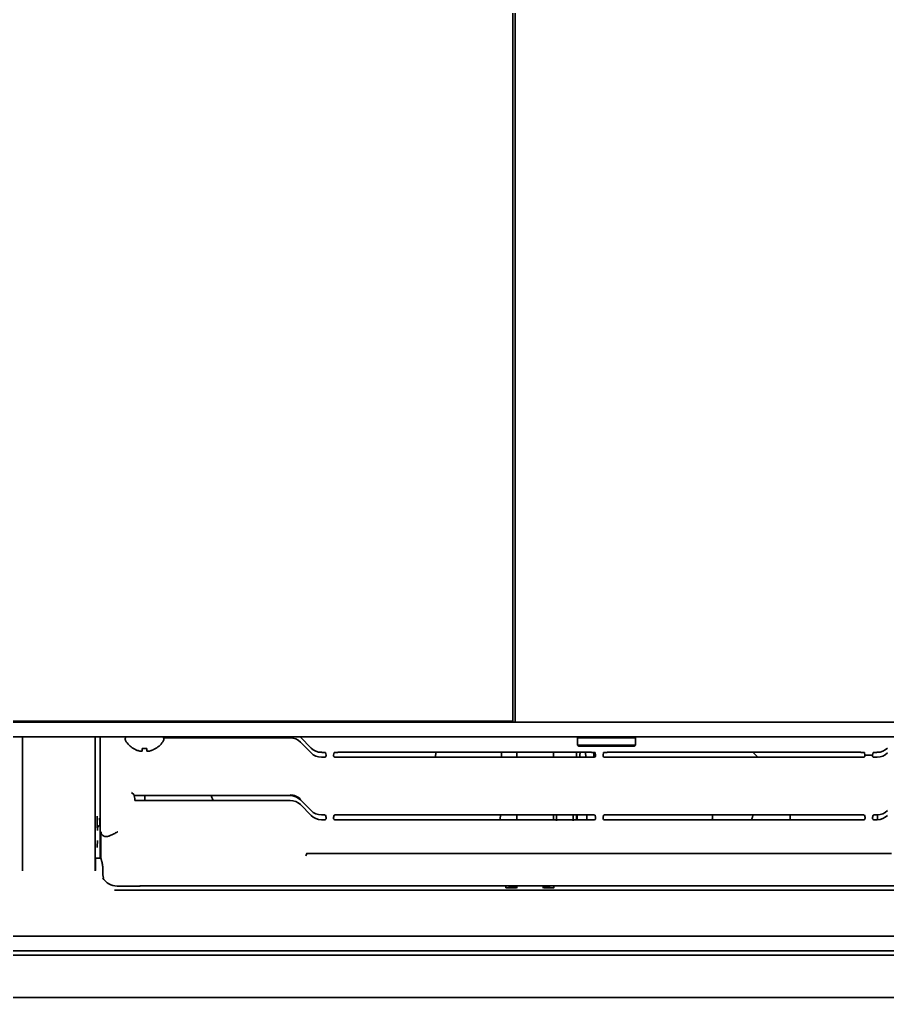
# Model space of a CAD drawing. Header units: inches. Extents: x 90 to 4162, y -443 to 3471.
# Drawn here: x 2699.9 to 2880.3, y 1242.3 to 1445.5 of the extents above; entities that cross this region are included whole.
import ezdxf

# ---------------------------------------------------------------- set-up
doc = ezdxf.new("R2010")
doc.units = ezdxf.units.IN
doc.layers.add('1', color=7, linetype='Continuous', true_color=0xffffff)
doc.layers.add('4', color=7, linetype='Continuous', true_color=0xffffff)

msp = doc.modelspace()

# ---------------------------------------------------------------- linework, layer by layer
at = {"layer": '1', "color": 7, "linetype": 'Continuous', "lineweight": 35}
for p, q in [((2802.39, 1299.71), (2802.39, 2262.71)), ((2802.89, 1299.46), (2802.89, 2262.96)), ((2448.94, 1299.46), (2802.84, 1299.46)), ((2449.39, 1299.71), (2802.39, 1299.71)), ((2741.49, 1299.46), (2741.49, 1299.71)), ((2801.49, 1299.71), (2801.49, 1299.46)), ((2801.89, 1299.46), (2801.89, 1299.71)), ((2802.84, 1299.46), (2803.55, 1299.46)), ((2803.55, 1299.46), (2817.31, 1299.46)), ((2817.31, 1299.46), (2803.55, 1299.46)), ((2817.31, 1299.46), (2818.72, 1299.46)), ((2818.72, 1299.46), (2817.31, 1299.46)), ((2818.72, 1299.46), (2997.89, 1299.46)), ((2997.89, 1299.46), (2818.72, 1299.46)), ((2448.94, 1296.46), (2802.84, 1296.46)), ((2716.7, 1296.46), (2716.7, 1271.21)), ((2721.89, 1296.06), (2721.89, 1295.86)), ((2756.15, 1296.21), (2729.86, 1296.21)), ((2729.89, 1295.86), (2729.89, 1296.06)), ((2739.36, 1296.46), (2739.36, 1296.21)), ((2758.27, 1296.33), (2760.51, 1294.09)), ((2760.51, 1293.09), (2758.27, 1295.33)), ((2803.55, 1296.46), (2802.84, 1296.46)), ((2803.55, 1296.46), (2817.31, 1296.46)), ((2816.14, 1296.46), (2815.89, 1296.21)), ((2815.89, 1296.21), (2827.89, 1296.21)), ((2815.89, 1296.21), (2815.89, 1294.71)), ((2818.72, 1296.46), (2817.31, 1296.46)), ((2818.72, 1296.46), (2997.89, 1296.46)), ((2827.89, 1296.21), (2827.64, 1296.46)), ((2827.89, 1294.71), (2827.89, 1296.21)), ((2723.59, 1293.98), (2723.59, 1294.01)), ((2728.19, 1294.01), (2728.19, 1293.98)), ((2762.63, 1293.21), (2762.75, 1293.21)), ((2763.6, 1292.64), (2763.5, 1293.14)), ((2765.29, 1293.14), (2765.18, 1292.64)), ((2766.04, 1293.21), (2818.75, 1293.21)), ((2786.37, 1292.21), (2786.39, 1293.21)), ((2800.05, 1293.21), (2800.04, 1292.21)), ((2803.24, 1293.21), (2803.24, 1292.21)), ((2815.89, 1294.71), (2816.14, 1294.46)), ((2827.89, 1294.71), (2815.89, 1294.71)), ((2827.64, 1294.46), (2816.14, 1294.46)), ((2817.57, 1292.21), (2817.55, 1293.21)), ((2819.6, 1292.64), (2819.5, 1293.14)), ((2821.29, 1293.14), (2821.18, 1292.64)), ((2822.04, 1293.21), (2874.75, 1293.21)), ((2827.64, 1294.46), (2827.89, 1294.71)), ((2875.6, 1292.62), (2875.5, 1293.14)), ((2877.29, 1293.14), (2877.18, 1292.62)), ((2878.04, 1293.21), (2878.15, 1293.21)), ((2763.35, 1292.21), (2762.63, 1292.21)), ((2819.35, 1292.21), (2765.43, 1292.21)), ((2875.35, 1292.21), (2821.43, 1292.21)), ((2875.6, 1292.46), (2875.6, 1292.62)), ((2875.6, 1292.62), (2877.18, 1292.62)), ((2877.18, 1292.46), (2877.18, 1292.62)), ((2878.15, 1292.21), (2877.43, 1292.21)), ((2723.2, 1284.84), (2723.7, 1284.34)), ((2723.7, 1284.34), (2723.73, 1284.19)), ((2723.73, 1284.19), (2723.84, 1283.64)), ((2723.84, 1283.39), (2723.84, 1283.22)), ((2724.14, 1284.21), (2756.15, 1284.21)), ((2756.15, 1283.21), (2724.34, 1283.21)), ((2725.94, 1283.21), (2725.92, 1284.21)), ((2758.27, 1283.33), (2760.51, 1281.09)), ((2760.51, 1280.09), (2758.27, 1282.33)), ((2762.63, 1280.21), (2762.75, 1280.21)), ((2763.36, 1279.21), (2762.63, 1279.21)), ((2763.61, 1279.64), (2763.5, 1280.14)), ((2765.28, 1280.14), (2765.18, 1279.64)), ((2819.36, 1279.21), (2765.42, 1279.21)), ((2766.03, 1280.21), (2818.75, 1280.21)), ((2799.83, 1280.21), (2799.81, 1279.31)), ((2803.24, 1280.21), (2803.24, 1279.21)), ((2815.78, 1280.21), (2815.8, 1279.21)), ((2817.8, 1279.21), (2817.78, 1280.21)), ((2819.61, 1279.64), (2819.5, 1280.14)), ((2821.28, 1280.14), (2821.18, 1279.64)), ((2875.36, 1279.21), (2821.42, 1279.21)), ((2822.03, 1280.21), (2874.75, 1280.21)), ((2875.61, 1279.64), (2875.5, 1280.14)), ((2877.28, 1280.14), (2877.18, 1279.64)), ((2878.15, 1279.21), (2877.42, 1279.21)), ((2878.03, 1280.21), (2878.15, 1280.21)), ((2716.84, 1271.18), (2716.84, 1276.7)), ((2717.88, 1275.7), (2717.88, 1275.7)), ((2717.89, 1275.7), (2717.88, 1275.7)), ((2716.84, 1271.21), (2715.71, 1271.21)), ((2759.59, 1272.18), (2759.39, 1271.71)), ((2759.64, 1272.21), (2881.14, 1272.21)), ((2717.35, 1267.21), (2717.37, 1267.21)), ((2720.2, 1265.42), (2724.89, 1265.42)), ((2726.89, 1265.45), (2913.89, 1265.45)), ((2940.39, 1251.96), (2311.39, 1251.96)), ((2319.69, 1251.06), (2932.39, 1251.06)), ((2934.39, 1242.26), (2317.69, 1242.26))]:
    msp.add_line(p, q, dxfattribs=at)
for centre, radius, start, end in [((2722.29, 1296.06), 0.4, 90, 180), ((2722.29, 1295.86), 0.4, 180, 210.3012), ((2726.09, 1298.08), 4.8, 210.3012, 238.6273), ((2725.69, 1298.08), 4.8, 301.3727, 329.6988), ((2729.49, 1296.06), 0.4, 0, 90), ((2729.49, 1295.86), 0.4, 329.6988, 0), ((2756.15, 1293.21), 3, 45, 90), ((2756.15, 1294.21), 3, 45, 48.5909), ((2762.63, 1296.21), 3, 225, 270), ((2762.63, 1295.21), 3, 225, 270), ((3634.14, 1305.21), 815, 180.84472, 180.91395), ((2878.15, 1296.21), 3, 270, 315), ((2878.15, 1295.21), 3, 270, 315), ((2756.15, 1281.21), 3.14, 45, 90), ((2756.15, 1281.21), 3, 45, 90), ((2756.15, 1280.21), 3, 45, 90), ((2762.63, 1283.21), 3, 225, 270), ((2878.15, 1283.21), 3, 270, 315), ((2762.63, 1282.21), 3, 225, 270), ((2878.15, 1282.21), 3, 270, 315), ((2724.89, 1265.92), 0.5, 270, 281.8593)]:
    msp.add_arc(centre, radius, start, end, dxfattribs=at)
for centre, major_axis, ratio, start_param, end_param in [((2762.75, 1293.14), (-0.75, 0), 0.087489, 3.159101, 4.712444), ((2766.04, 1293.14), (0.75, 0), 0.087489, 1.570741, 3.124084), ((2818.75, 1293.14), (-0.75, 0), 0.087489, 3.159101, 4.712444), ((2822.04, 1293.14), (0.75, 0), 0.087489, 1.570741, 3.124084), ((2874.75, 1293.14), (-0.75, 0), 0.087489, 3.159101, 4.712444), ((2878.04, 1293.14), (0.75, 0), 0.087489, 1.570741, 3.124084), ((2763.35, 1292.46), (-0.112, 0.224), 0.999238, 2.677872, 3.965953), ((2763.6, 1292.39), (0, 0.25), 0.017455, 4.996747, 6.195908), ((2765.18, 1292.39), (0, 0.25), 0.017455, 0.087277, 1.286438), ((2765.43, 1292.46), (0.112, 0.224), 0.999238, 2.317233, 3.605313), ((2819.35, 1292.46), (-0.112, 0.224), 0.999238, 2.677872, 3.965953), ((2819.6, 1292.39), (0, 0.25), 0.017455, 4.996747, 6.195908), ((2821.18, 1292.39), (0, 0.25), 0.017455, 0.087277, 1.286438), ((2821.43, 1292.46), (0.112, 0.224), 0.999238, 2.317233, 3.605313), ((2875.35, 1292.46), (0.112, -0.224), 0.999238, 5.819465, 7.390276), ((2877.43, 1292.46), (-0.112, -0.224), 0.999238, 5.176095, 6.746906), ((2723.2, 1284.34), (-0.5, 0), 0.087489, 3.159046, 3.228859), ((2724.14, 1284.16), (0.5, 0), 0.087489, 1.570796, 2.522096), ((2723.84, 1283.39), (0, 0.25), 0.017455, 4.712389, 6.195919), ((2724.34, 1283.22), (0.5, 0), 0.034921, 3.159046, 4.712389), ((2762.75, 1280.14), (-0.75, 0), 0.087489, 3.159101, 4.712444), ((2763.36, 1279.46), (-0.112, 0.224), 0.999238, 2.677872, 3.965953), ((2763.61, 1279.39), (0, 0.25), 0.017455, 4.996747, 6.195908), ((2765.18, 1279.39), (0, 0.25), 0.017455, 0.087277, 1.286438), ((2765.42, 1279.46), (0.112, 0.224), 0.999238, 2.317233, 3.605313), ((2766.03, 1280.14), (0.75, 0), 0.087489, 1.570741, 3.124084), ((2818.75, 1280.14), (-0.75, 0), 0.087489, 3.159101, 4.712444), ((2819.36, 1279.46), (-0.112, 0.224), 0.999238, 2.677872, 3.965953), ((2819.61, 1279.39), (0, 0.25), 0.017455, 4.996747, 6.195908), ((2821.18, 1279.39), (0, 0.25), 0.017455, 0.087277, 1.286438), ((2821.42, 1279.46), (0.112, 0.224), 0.999238, 2.317233, 3.605313), ((2822.03, 1280.14), (0.75, 0), 0.087489, 1.570741, 3.124084), ((2848.79, 1280.53), (-3.35, 1.02), 1, 3.051534, 3.141589), ((2874.75, 1280.14), (-0.75, 0), 0.087489, 3.159101, 4.712444), ((2875.36, 1279.46), (0.112, -0.224), 0.999238, 5.819465, 7.107545), ((2875.61, 1279.39), (0, 0.25), 0.017455, 4.996747, 6.195908), ((2877.18, 1279.39), (0, 0.25), 0.017455, 0.087277, 1.286438), ((2877.42, 1279.46), (-0.112, -0.224), 0.999238, 5.458825, 6.746906), ((2878.03, 1280.14), (0.75, 0), 0.087489, 1.570741, 3.124084), ((2716.83, 1269.21), (0, 2.05), 0.017455, 6.005948, 6.504503), ((2760.14, 1271.71), (-0.547, 0.483), 0.234436, 6.023612, 6.363449), ((2720.2, 1268.92), (2.48, 2.48), 0.999782, 2.896762, 3.926839), ((2726.89, 1265.42), (2, 0), 0.017455, 1.570796, 3.128441), ((2724.89, 1265.92), (-0.399, 0.301), 0.999761, 2.216414, 2.422745)]:
    msp.add_ellipse(centre, major_axis=major_axis, ratio=ratio, start_param=start_param, end_param=end_param, dxfattribs=at)
for points, degree, knots in [([(2723.59, 1294.01), (2723.79, 1293.89), (2724, 1293.78), (2724.33, 1293.64), (2724.44, 1293.6), (2724.66, 1293.52), (2724.78, 1293.49), (2724.89, 1293.46)], 3, [0, 0, 0, 0, 0.5, 0.5, 0.75, 0.75, 1, 1, 1, 1]), ([(2726.39, 1294.01), (2726.39, 1293.89), (2726.39, 1293.78), (2726.39, 1293.64), (2726.39, 1293.6), (2726.39, 1293.52), (2726.39, 1293.49), (2726.39, 1293.46)], 3, [0, 0, 0, 0, 0.5, 0.5, 0.75, 0.75, 1, 1, 1, 1]), ([(2816.41, 1293.15), (2816.41, 1293.14), (2816.41, 1293.13), (2816.38, 1292.9), (2816.36, 1292.68), (2816.33, 1292.36), (2816.31, 1292.26), (2816.3, 1292.15)], 3, [0, 0, 0, 0, 0.038098, 0.038098, 0.689352, 0.689352, 1, 1, 1, 1]), ([(2763.6, 1292.46), (2763.6, 1292.45), (2763.6, 1292.43), (2763.6, 1292.41), (2763.6, 1292.4), (2763.59, 1292.39)], 3, [0, 0, 0, 0, 0.5, 0.5, 1, 1, 1, 1]), ([(2765.19, 1292.39), (2765.19, 1292.4), (2765.18, 1292.41), (2765.18, 1292.43), (2765.18, 1292.45), (2765.18, 1292.46)], 3, [0, 0, 0, 0, 0.5, 0.5, 1, 1, 1, 1]), ([(2819.6, 1292.46), (2819.6, 1292.45), (2819.6, 1292.43), (2819.6, 1292.41), (2819.6, 1292.4), (2819.59, 1292.39)], 3, [0, 0, 0, 0, 0.5, 0.5, 1, 1, 1, 1]), ([(2821.19, 1292.39), (2821.19, 1292.4), (2821.18, 1292.41), (2821.18, 1292.43), (2821.18, 1292.45), (2821.18, 1292.46)], 3, [0, 0, 0, 0, 0.5, 0.5, 1, 1, 1, 1]), ([(2739.77, 1284.19), (2739.8, 1284.07), (2739.93, 1283.73), (2740.08, 1283.4), (2740.19, 1283.19)], 3, [0, 0, 0, 0, 0.336571, 1, 1, 1, 1]), ([(2763.61, 1279.46), (2763.61, 1279.45), (2763.61, 1279.43), (2763.61, 1279.41), (2763.6, 1279.4), (2763.6, 1279.39)], 3, [0, 0, 0, 0, 0.5, 0.5, 1, 1, 1, 1]), ([(2765.18, 1279.39), (2765.18, 1279.4), (2765.18, 1279.41), (2765.17, 1279.43), (2765.17, 1279.45), (2765.17, 1279.46)], 3, [0, 0, 0, 0, 0.5, 0.5, 1, 1, 1, 1]), ([(2819.61, 1279.46), (2819.61, 1279.45), (2819.61, 1279.43), (2819.61, 1279.41), (2819.6, 1279.4), (2819.6, 1279.39)], 3, [0, 0, 0, 0, 0.5, 0.5, 1, 1, 1, 1]), ([(2821.18, 1279.39), (2821.18, 1279.4), (2821.18, 1279.41), (2821.17, 1279.43), (2821.17, 1279.45), (2821.17, 1279.46)], 3, [0, 0, 0, 0, 0.5, 0.5, 1, 1, 1, 1]), ([(2843.91, 1280.2), (2843.91, 1280.12), (2843.9, 1279.94), (2843.89, 1279.75), (2843.89, 1279.53), (2843.88, 1279.43), (2843.88, 1279.29), (2843.88, 1279.27), (2843.87, 1279.23), (2843.87, 1279.21), (2843.87, 1279.2)], 3, [0, 0, 0, 0, 0.21964, 0.548749, 0.548749, 0.877859, 0.877859, 0.960137, 0.960137, 1, 1, 1, 1]), ([(2852.35, 1280.21), (2852.33, 1280.13), (2852.23, 1279.79), (2852.15, 1279.54), (2852.15, 1279.53)], 2, [0, 0, 0, 0.185311, 0.973797, 1, 1, 1]), ([(2860.07, 1280.13), (2860.07, 1280.12), (2860.07, 1280.11), (2860.07, 1280.08), (2860.07, 1280.07), (2860.07, 1280.03), (2860.07, 1279.96), (2860.07, 1279.89), (2860.06, 1279.75), (2860.06, 1279.65), (2860.06, 1279.44), (2860.05, 1279.31), (2860.05, 1279.19)], 3, [0, 0, 0, 0, 0.037421, 0.037421, 0.074842, 0.074842, 0.149684, 0.299368, 0.299368, 0.598735, 0.598735, 1, 1, 1, 1]), ([(2875.61, 1279.46), (2875.61, 1279.45), (2875.61, 1279.43), (2875.61, 1279.41), (2875.6, 1279.4), (2875.6, 1279.39)], 3, [0, 0, 0, 0, 0.5, 0.5, 1, 1, 1, 1]), ([(2877.18, 1279.39), (2877.18, 1279.4), (2877.18, 1279.41), (2877.17, 1279.43), (2877.17, 1279.45), (2877.17, 1279.46)], 3, [0, 0, 0, 0, 0.5, 0.5, 1, 1, 1, 1]), ([(2878.21, 1280.13), (2878.21, 1280.12), (2878.21, 1280.11), (2878.21, 1280.08), (2878.21, 1280.07), (2878.21, 1280.03), (2878.21, 1279.96), (2878.21, 1279.89), (2878.22, 1279.75), (2878.22, 1279.65), (2878.22, 1279.48), (2878.23, 1279.41), (2878.23, 1279.33)], 3, [0, 0, 0, 0, 0.044267, 0.044267, 0.088535, 0.088535, 0.177069, 0.354139, 0.354139, 0.708278, 0.708278, 1, 1, 1, 1]), ([(2717.88, 1275.7), (2717.84, 1275.7), (2717.8, 1275.7), (2717.71, 1275.71), (2717.68, 1275.72), (2717.6, 1275.74), (2717.56, 1275.75), (2717.51, 1275.77), (2717.49, 1275.77), (2717.46, 1275.79), (2717.44, 1275.8), (2717.36, 1275.84), (2717.3, 1275.87), (2717.19, 1275.95), (2717.15, 1276), (2717.08, 1276.07), (2717.06, 1276.09), (2717.02, 1276.14), (2717.01, 1276.17), (2716.96, 1276.25), (2716.93, 1276.3), (2716.89, 1276.41), (2716.87, 1276.47), (2716.85, 1276.55), (2716.85, 1276.6), (2716.84, 1276.65), (2716.84, 1276.67), (2716.84, 1276.68), (2716.84, 1276.69), (2716.84, 1276.7)], 3, [0, 0, 0, 0, 0.0625, 0.0625, 0.125, 0.125, 0.1875, 0.1875, 0.21875, 0.21875, 0.25, 0.25, 0.375, 0.375, 0.5, 0.5, 0.5625, 0.5625, 0.625, 0.625, 0.75, 0.75, 0.875, 0.875, 0.9375, 0.96875, 0.984375, 0.984375, 1, 1, 1, 1]), ([(2720.34, 1276.7), (2720.33, 1276.69), (2720.31, 1276.68), (2720.29, 1276.67), (2720.25, 1276.65), (2720.15, 1276.6), (2720.07, 1276.55), (2719.91, 1276.47), (2719.8, 1276.41), (2719.59, 1276.3), (2719.49, 1276.25), (2719.33, 1276.17), (2719.27, 1276.14), (2719.17, 1276.09), (2719.12, 1276.07), (2718.96, 1276), (2718.86, 1275.95), (2718.65, 1275.87), (2718.55, 1275.84), (2718.43, 1275.8), (2718.4, 1275.79), (2718.36, 1275.77), (2718.33, 1275.77), (2718.26, 1275.75), (2718.21, 1275.74), (2718.12, 1275.72), (2718.07, 1275.71), (2717.98, 1275.7), (2717.93, 1275.7), (2717.89, 1275.7)], 3, [0, 0, 0, 0, 0.015625, 0.015625, 0.03125, 0.0625, 0.125, 0.125, 0.25, 0.25, 0.375, 0.375, 0.4375, 0.4375, 0.5, 0.5, 0.625, 0.625, 0.75, 0.75, 0.78125, 0.78125, 0.8125, 0.8125, 0.875, 0.875, 0.9375, 0.9375, 1, 1, 1, 1]), ([(2717.2, 1269.06), (2717.2, 1269.17), (2717.2, 1269.29), (2717.19, 1269.47), (2717.19, 1269.53), (2717.18, 1269.61), (2717.18, 1269.64), (2717.17, 1269.7), (2717.17, 1269.73), (2717.15, 1269.87), (2717.13, 1269.98), (2717.1, 1270.13), (2717.09, 1270.19), (2717.07, 1270.26), (2717.07, 1270.29), (2717.06, 1270.34), (2717.05, 1270.36), (2717.02, 1270.48), (2717, 1270.57), (2716.96, 1270.69), (2716.95, 1270.73), (2716.93, 1270.79), (2716.93, 1270.8), (2716.92, 1270.84), (2716.91, 1270.86), (2716.89, 1270.94), (2716.87, 1271), (2716.86, 1271.08), (2716.85, 1271.1), (2716.85, 1271.13), (2716.84, 1271.14), (2716.84, 1271.16), (2716.84, 1271.17), (2716.84, 1271.18)], 3, [0, 0, 0, 0, 0.125, 0.125, 0.1875, 0.1875, 0.21875, 0.21875, 0.25, 0.25, 0.375, 0.375, 0.4375, 0.4375, 0.46875, 0.46875, 0.5, 0.5, 0.625, 0.625, 0.6875, 0.6875, 0.71875, 0.71875, 0.75, 0.75, 0.875, 0.875, 0.9375, 0.9375, 0.96875, 0.96875, 1, 1, 1, 1]), ([(2717.35, 1267.24), (2717.33, 1267.27), (2717.3, 1267.34), (2717.28, 1267.44), (2717.26, 1267.53), (2717.26, 1267.56), (2717.25, 1267.62), (2717.24, 1267.66), (2717.23, 1267.76), (2717.22, 1267.84), (2717.21, 1267.96), (2717.21, 1268), (2717.2, 1268.08), (2717.2, 1268.13), (2717.2, 1268.26), (2717.19, 1268.35), (2717.19, 1268.5), (2717.19, 1268.55), (2717.19, 1268.62), (2717.19, 1268.65), (2717.19, 1268.7), (2717.19, 1268.72), (2717.19, 1268.85), (2717.2, 1268.95), (2717.2, 1269.06)], 3, [0, 0, 0, 0, 0.125, 0.25, 0.25, 0.3125, 0.3125, 0.375, 0.375, 0.5, 0.5, 0.5625, 0.5625, 0.625, 0.625, 0.75, 0.75, 0.8125, 0.8125, 0.84375, 0.84375, 0.875, 0.875, 1, 1, 1, 1])]:
    msp.add_open_spline(points, degree=degree, knots=knots, dxfattribs=at)
for points in [[(2724.89, 1293.46), (2724.91, 1293.46), (2724.96, 1293.45), (2725.03, 1293.45), (2725.11, 1293.44), (2725.18, 1293.44), (2725.25, 1293.45), (2725.32, 1293.45), (2725.37, 1293.46), (2725.39, 1293.46)], [(2725.39, 1293.46), (2725.39, 1293.47), (2725.39, 1293.5), (2725.39, 1293.56), (2725.39, 1293.61), (2725.39, 1293.67), (2725.39, 1293.74), (2725.39, 1293.81), (2725.39, 1293.9), (2725.39, 1293.97), (2725.39, 1294.01)], [(2725.39, 1294.01), (2725.56, 1293.99), (2725.89, 1293.97), (2726.22, 1293.99), (2726.39, 1294.01)], [(2726.39, 1293.46), (2726.42, 1293.46), (2726.47, 1293.45), (2726.54, 1293.45), (2726.61, 1293.44), (2726.68, 1293.44), (2726.75, 1293.45), (2726.82, 1293.45), (2726.87, 1293.46), (2726.89, 1293.46)], [(2726.89, 1293.46), (2726.95, 1293.47), (2727.05, 1293.5), (2727.21, 1293.56), (2727.37, 1293.61), (2727.53, 1293.67), (2727.68, 1293.74), (2727.84, 1293.81), (2728, 1293.9), (2728.13, 1293.97), (2728.19, 1294.01)], [(2852.15, 1279.53), (2852.14, 1279.51), (2852.14, 1279.5), (2852.14, 1279.5)], [(2717.2, 1267.11), (2717.36, 1267.22), (2717.35, 1267.23), (2717.35, 1267.24)]]:
    msp.add_open_spline(points, degree=3, dxfattribs=at)
msp.add_rational_spline([(2853.3, 1292.2), (2852.77, 1292.77), (2852.2, 1293.33)], [0.897013645798, 0.935319397105, 0.999994461424], degree=2, dxfattribs=at)
at = {"layer": '4', "color": 7, "linetype": 'Continuous', "lineweight": 35}
for p, q in [((2700.5, 1268.59), (2700.5, 1296.46)), ((2715.63, 1296.46), (2715.63, 1268.59)), ((2810.84, 1292.21), (2810.84, 1293.21)), ((2815.64, 1292.21), (2815.64, 1293.21)), ((2810.84, 1279.21), (2810.84, 1280.21)), ((2815.64, 1279.21), (2815.64, 1280.21)), ((2716.62, 1274.39), (2716.7, 1274.39)), ((2719.63, 1264.59), (2921.16, 1264.59)), ((2800.98, 1265.45), (2800.98, 1265.03)), ((2810.93, 1265.45), (2810.93, 1265.03)), ((2313.14, 1254.96), (2938.64, 1254.96))]:
    msp.add_line(p, q, dxfattribs=at)
for centre, start, end in [((2805.99, 1269.96), 232.4783, 235.7919), ((2805.84, 1269.86), 306.1803, 309.0344)]:
    msp.add_arc(centre, 5.68, start, end, dxfattribs=at)
for centre, major_axis, ratio, start_param, end_param in [((2716.1, 1279.96), (0, 2.5), 0.034921, 1.570796, 3.124137), ((2811.59, 1278.97), (0, 2), 0.034921, 0.904328, 1.570796), ((2814.89, 1278.97), (0, 2), 0.034921, 4.712389, 5.378857), ((2716.12, 1276.96), (0, 0.5), 0.034921, 4.712389, 6.26573), ((2716.12, 1273.39), (0, 1.5), 0.034921, 0.034907, 1.570796), ((2715.74, 1269.21), (0, 2.13), 0.034921, 5.93853, 8.129845), ((2803.01, 1265.56), (0.024, -0.499), 0.804324, 5.531859, 6.224417), ((2808.99, 1265.56), (-0.023, -0.499), 0.795974, 0.057686, 0.790644)]:
    msp.add_ellipse(centre, major_axis=major_axis, ratio=ratio, start_param=start_param, end_param=end_param, dxfattribs=at)
for points, degree, knots in [([(2716.56, 1279.54), (2716.56, 1279.1), (2716.57, 1278.71), (2716.58, 1278.14), (2716.59, 1277.97), (2716.6, 1277.96)], 3, [0, 0, 0, 0, 0.5, 0.5, 1, 1, 1, 1]), ([(2716.1, 1277.46), (2716.1, 1277.46), (2716.1, 1277.47), (2716.1, 1277.48), (2716.1, 1277.49), (2716.11, 1277.5), (2716.11, 1277.51), (2716.11, 1277.52), (2716.11, 1277.53), (2716.11, 1277.54), (2716.11, 1277.56), (2716.12, 1277.57), (2716.12, 1277.58), (2716.12, 1277.59), (2716.13, 1277.6), (2716.13, 1277.61), (2716.13, 1277.62), (2716.14, 1277.64), (2716.14, 1277.65), (2716.15, 1277.66), (2716.15, 1277.67), (2716.16, 1277.68), (2716.16, 1277.69), (2716.17, 1277.7), (2716.18, 1277.72), (2716.18, 1277.73), (2716.19, 1277.74), (2716.2, 1277.75), (2716.21, 1277.76), (2716.21, 1277.77), (2716.22, 1277.78), (2716.23, 1277.79), (2716.24, 1277.8), (2716.25, 1277.81), (2716.26, 1277.82), (2716.27, 1277.83), (2716.28, 1277.84), (2716.29, 1277.85), (2716.3, 1277.86), (2716.31, 1277.86), (2716.33, 1277.87), (2716.34, 1277.88), (2716.35, 1277.89), (2716.36, 1277.9), (2716.38, 1277.9), (2716.39, 1277.91), (2716.4, 1277.92), (2716.42, 1277.92), (2716.43, 1277.93), (2716.45, 1277.93), (2716.46, 1277.94), (2716.48, 1277.94), (2716.49, 1277.94), (2716.51, 1277.95), (2716.52, 1277.95), (2716.54, 1277.95), (2716.55, 1277.95), (2716.57, 1277.96), (2716.59, 1277.96), (2716.6, 1277.96), (2716.6, 1277.96)], 3, [0, 0, 0, 0, 0.0137, 0.027524, 0.041472, 0.055545, 0.069742, 0.084063, 0.098508, 0.113078, 0.127772, 0.14259, 0.157532, 0.172599, 0.18779, 0.203105, 0.218544, 0.234108, 0.249796, 0.265608, 0.281545, 0.297606, 0.313791, 0.3301, 0.346534, 0.363092, 0.379774, 0.39658, 0.413511, 0.430566, 0.447745, 0.465048, 0.482476, 0.500028, 0.517704, 0.535505, 0.55343, 0.571479, 0.589652, 0.60795, 0.626372, 0.644918, 0.663589, 0.682383, 0.701302, 0.720346, 0.739513, 0.758805, 0.778221, 0.797761, 0.817426, 0.837215, 0.857128, 0.877166, 0.897327, 0.917613, 0.938024, 0.958558, 0.979217, 1, 1, 1, 1]), ([(2716.1, 1277.46), (2716.1, 1277.49), (2716.1, 1277.52), (2716.12, 1277.58), (2716.12, 1277.61), (2716.15, 1277.67), (2716.16, 1277.7), (2716.2, 1277.76), (2716.22, 1277.79), (2716.27, 1277.83), (2716.3, 1277.86), (2716.36, 1277.89), (2716.39, 1277.91), (2716.45, 1277.93), (2716.48, 1277.94), (2716.54, 1277.95), (2716.57, 1277.96), (2716.6, 1277.96)], 3, [0, 0, 0, 0, 0.125, 0.125, 0.25, 0.25, 0.375, 0.375, 0.5, 0.5, 0.625, 0.625, 0.75, 0.75, 0.875, 0.875, 1, 1, 1, 1]), ([(2716.12, 1277.46), (2716.12, 1277.46), (2716.12, 1277.47), (2716.12, 1277.48), (2716.12, 1277.49), (2716.12, 1277.5), (2716.12, 1277.51), (2716.13, 1277.52), (2716.13, 1277.53), (2716.13, 1277.54), (2716.13, 1277.56), (2716.13, 1277.57), (2716.14, 1277.58), (2716.14, 1277.59), (2716.14, 1277.6), (2716.15, 1277.61), (2716.15, 1277.62), (2716.15, 1277.64), (2716.16, 1277.65), (2716.16, 1277.66), (2716.17, 1277.67), (2716.17, 1277.68), (2716.18, 1277.69), (2716.19, 1277.7), (2716.19, 1277.72), (2716.2, 1277.73), (2716.21, 1277.74), (2716.22, 1277.75), (2716.22, 1277.76), (2716.23, 1277.77), (2716.24, 1277.78), (2716.25, 1277.79), (2716.26, 1277.8), (2716.27, 1277.81), (2716.28, 1277.82), (2716.29, 1277.83), (2716.3, 1277.84), (2716.31, 1277.85), (2716.32, 1277.86), (2716.33, 1277.86), (2716.34, 1277.87), (2716.36, 1277.88), (2716.37, 1277.89), (2716.38, 1277.9), (2716.39, 1277.9), (2716.41, 1277.91), (2716.42, 1277.92), (2716.44, 1277.92), (2716.45, 1277.93), (2716.46, 1277.93), (2716.48, 1277.94), (2716.49, 1277.94), (2716.51, 1277.94), (2716.53, 1277.95), (2716.54, 1277.95), (2716.56, 1277.95), (2716.57, 1277.95), (2716.59, 1277.96), (2716.6, 1277.96), (2716.62, 1277.96), (2716.62, 1277.96)], 3, [0, 0, 0, 0, 0.013703, 0.027531, 0.041483, 0.055559, 0.069758, 0.084083, 0.098531, 0.113103, 0.1278, 0.14262, 0.157565, 0.172634, 0.187827, 0.203144, 0.218586, 0.234151, 0.249841, 0.265654, 0.281592, 0.297654, 0.31384, 0.330151, 0.346585, 0.363144, 0.379826, 0.396633, 0.413564, 0.430619, 0.447799, 0.465102, 0.48253, 0.500081, 0.517757, 0.535557, 0.553481, 0.57153, 0.589702, 0.607999, 0.626419, 0.644964, 0.663633, 0.682426, 0.701343, 0.720385, 0.73955, 0.75884, 0.778254, 0.797792, 0.817454, 0.83724, 0.857151, 0.877185, 0.897344, 0.917627, 0.938034, 0.958565, 0.979221, 1, 1, 1, 1]), ([(2716.12, 1277.46), (2716.12, 1277.49), (2716.12, 1277.52), (2716.14, 1277.59), (2716.15, 1277.62), (2716.17, 1277.68), (2716.19, 1277.71), (2716.22, 1277.76), (2716.24, 1277.79), (2716.29, 1277.83), (2716.32, 1277.85), (2716.37, 1277.89), (2716.4, 1277.91), (2716.46, 1277.93), (2716.49, 1277.94), (2716.55, 1277.95), (2716.59, 1277.96), (2716.62, 1277.96)], 3, [0, 0, 0, 0, 0.125, 0.125, 0.25, 0.25, 0.375, 0.375, 0.5, 0.5, 0.625, 0.625, 0.75, 0.75, 0.875, 0.875, 1, 1, 1, 1]), ([(2803.01, 1265.07), (2802.85, 1265.06), (2802.59, 1265.05), (2802.37, 1265.05), (2801.83, 1265.04), (2801.26, 1265.03), (2800.98, 1265.03)], 2, [0, 0, 0, 0.25, 0.25, 0.5, 0.75, 1, 1, 1]), ([(2801.39, 1265.45), (2801.39, 1265.45), (2801.4, 1265.45), (2801.43, 1265.44), (2801.46, 1265.44), (2801.5, 1265.43), (2801.53, 1265.42), (2801.57, 1265.41), (2801.6, 1265.41), (2801.64, 1265.4), (2801.68, 1265.39), (2801.72, 1265.38), (2801.76, 1265.38), (2801.79, 1265.37), (2801.83, 1265.36), (2801.87, 1265.35), (2801.92, 1265.34), (2801.98, 1265.33), (2802.04, 1265.32), (2802.1, 1265.31), (2802.15, 1265.3), (2802.21, 1265.29), (2802.26, 1265.28), (2802.31, 1265.27), (2802.35, 1265.26), (2802.4, 1265.25), (2802.44, 1265.24), (2802.48, 1265.24), (2802.51, 1265.23), (2802.55, 1265.22), (2802.58, 1265.22), (2802.61, 1265.21), (2802.64, 1265.21), (2802.66, 1265.2), (2802.69, 1265.2), (2802.71, 1265.19), (2802.73, 1265.19), (2802.74, 1265.19), (2802.75, 1265.19)], 3, [0, 0, 0, 0, 0.002663, 0.025697, 0.04915, 0.073018, 0.097298, 0.121989, 0.147087, 0.17259, 0.198496, 0.224802, 0.251506, 0.278605, 0.306096, 0.333979, 0.36225, 0.407401, 0.450971, 0.49298, 0.533447, 0.57239, 0.609826, 0.645773, 0.680245, 0.713256, 0.744821, 0.774953, 0.803664, 0.830967, 0.856871, 0.881389, 0.904531, 0.926309, 0.946732, 0.965814, 0.983565, 1, 1, 1, 1]), ([(2802.75, 1265.19), (2802.75, 1265.19), (2802.76, 1265.18), (2802.78, 1265.18), (2802.8, 1265.17), (2802.82, 1265.16), (2802.84, 1265.16), (2802.86, 1265.15), (2802.89, 1265.15), (2802.91, 1265.14), (2802.93, 1265.13), (2802.96, 1265.13), (2802.99, 1265.12), (2803.02, 1265.12), (2803.04, 1265.11), (2803.08, 1265.1), (2803.11, 1265.1), (2803.14, 1265.1), (2803.17, 1265.09), (2803.21, 1265.09), (2803.24, 1265.09), (2803.28, 1265.08), (2803.32, 1265.08), (2803.35, 1265.08), (2803.36, 1265.08)], 3, [0, 0, 0, 0, 0.027548, 0.056904, 0.08805, 0.120968, 0.155641, 0.192052, 0.230183, 0.270016, 0.311535, 0.354726, 0.399573, 0.446064, 0.494187, 0.543933, 0.595294, 0.648265, 0.702843, 0.75903, 0.816829, 0.876247, 0.937299, 1, 1, 1, 1]), ([(2803.36, 1265.08), (2803.36, 1265.08), (2803.36, 1265.08), (2803.3, 1265.08), (2803.25, 1265.08), (2803.13, 1265.07), (2803.07, 1265.07), (2803.01, 1265.07)], 3, [0, 0, 0, 0, 0.011754, 0.011754, 0.506749, 0.506749, 1, 1, 1, 1]), ([(2808.61, 1265.08), (2808.61, 1265.08), (2808.62, 1265.08), (2808.64, 1265.08), (2808.66, 1265.08), (2808.67, 1265.08), (2808.69, 1265.09), (2808.71, 1265.09), (2808.72, 1265.09), (2808.74, 1265.09), (2808.76, 1265.09), (2808.77, 1265.09), (2808.79, 1265.09), (2808.8, 1265.09), (2808.82, 1265.09), (2808.83, 1265.1), (2808.85, 1265.1), (2808.86, 1265.1), (2808.87, 1265.1), (2808.89, 1265.1), (2808.9, 1265.11), (2808.92, 1265.11), (2808.93, 1265.11), (2808.94, 1265.11), (2808.96, 1265.12), (2808.97, 1265.12), (2808.98, 1265.12), (2808.99, 1265.12), (2809.01, 1265.13), (2809.02, 1265.13), (2809.03, 1265.13), (2809.04, 1265.14), (2809.05, 1265.14), (2809.06, 1265.14), (2809.08, 1265.14), (2809.09, 1265.15), (2809.1, 1265.15), (2809.11, 1265.15), (2809.12, 1265.16), (2809.13, 1265.16), (2809.14, 1265.16), (2809.15, 1265.16), (2809.16, 1265.17), (2809.17, 1265.17), (2809.17, 1265.17), (2809.18, 1265.18), (2809.19, 1265.18), (2809.2, 1265.18), (2809.21, 1265.18), (2809.22, 1265.19), (2809.22, 1265.19), (2809.23, 1265.19), (2809.24, 1265.19), (2809.25, 1265.2), (2809.25, 1265.2), (2809.25, 1265.2)], 3, [0, 0, 0, 0, 0.026277, 0.052261, 0.077956, 0.103362, 0.128483, 0.153319, 0.177871, 0.202142, 0.226131, 0.24984, 0.27327, 0.29642, 0.319292, 0.341886, 0.364202, 0.38624, 0.408, 0.429481, 0.450685, 0.471609, 0.492255, 0.512621, 0.532707, 0.552512, 0.572035, 0.591276, 0.610234, 0.628908, 0.647297, 0.6654, 0.683216, 0.700744, 0.717982, 0.73493, 0.751586, 0.767949, 0.784018, 0.799791, 0.815267, 0.830446, 0.845324, 0.859902, 0.874177, 0.888149, 0.901815, 0.915175, 0.928227, 0.94097, 0.953403, 0.965523, 0.97733, 0.988823, 1, 1, 1, 1]), ([(2808.99, 1265.06), (2808.92, 1265.07), (2808.85, 1265.07), (2808.76, 1265.08), (2808.73, 1265.08), (2808.67, 1265.08), (2808.64, 1265.08), (2808.61, 1265.08), (2808.61, 1265.08), (2808.61, 1265.08)], 3, [0, 0, 0, 0, 0.493439, 0.493439, 0.741174, 0.741174, 0.989015, 0.989015, 1, 1, 1, 1]), ([(2808.99, 1265.06), (2808.99, 1265.06), (2808.99, 1265.06), (2808.99, 1265.06), (2808.99, 1265.06), (2809, 1265.06), (2809.01, 1265.06), (2809.04, 1265.06), (2809.09, 1265.06), (2809.17, 1265.06), (2809.28, 1265.05), (2809.42, 1265.05), (2809.6, 1265.05), (2809.82, 1265.04), (2810.03, 1265.04), (2810.21, 1265.04), (2810.35, 1265.04), (2810.46, 1265.04), (2810.55, 1265.03), (2810.66, 1265.03), (2810.77, 1265.03), (2810.85, 1265.03), (2810.89, 1265.03), (2810.91, 1265.03), (2810.92, 1265.03), (2810.92, 1265.03), (2810.93, 1265.03), (2810.93, 1265.03), (2810.93, 1265.03), (2810.93, 1265.03), (2810.93, 1265.03)], 3, [0, 0, 0, 0, 0.000972, 0.001945, 0.00389, 0.00778, 0.015562, 0.031137, 0.062326, 0.124867, 0.196714, 0.250232, 0.359494, 0.499662, 0.582984, 0.666331, 0.749387, 0.78182, 0.823684, 0.874765, 0.937434, 0.968734, 0.984372, 0.992187, 0.996094, 0.998047, 0.999024, 0.999512, 0.999756, 1, 1, 1, 1])]:
    msp.add_open_spline(points, degree=degree, knots=knots, dxfattribs=at)
for points, degree in [([(2716.58, 1278), (2716.71, 1277.98)], 1), ([(2810.52, 1265.45), (2810.05, 1265.35), (2809.57, 1265.25), (2809.25, 1265.2)], 3)]:
    msp.add_open_spline(points, degree=degree, dxfattribs=at)

doc.saveas('drawing.dxf')
